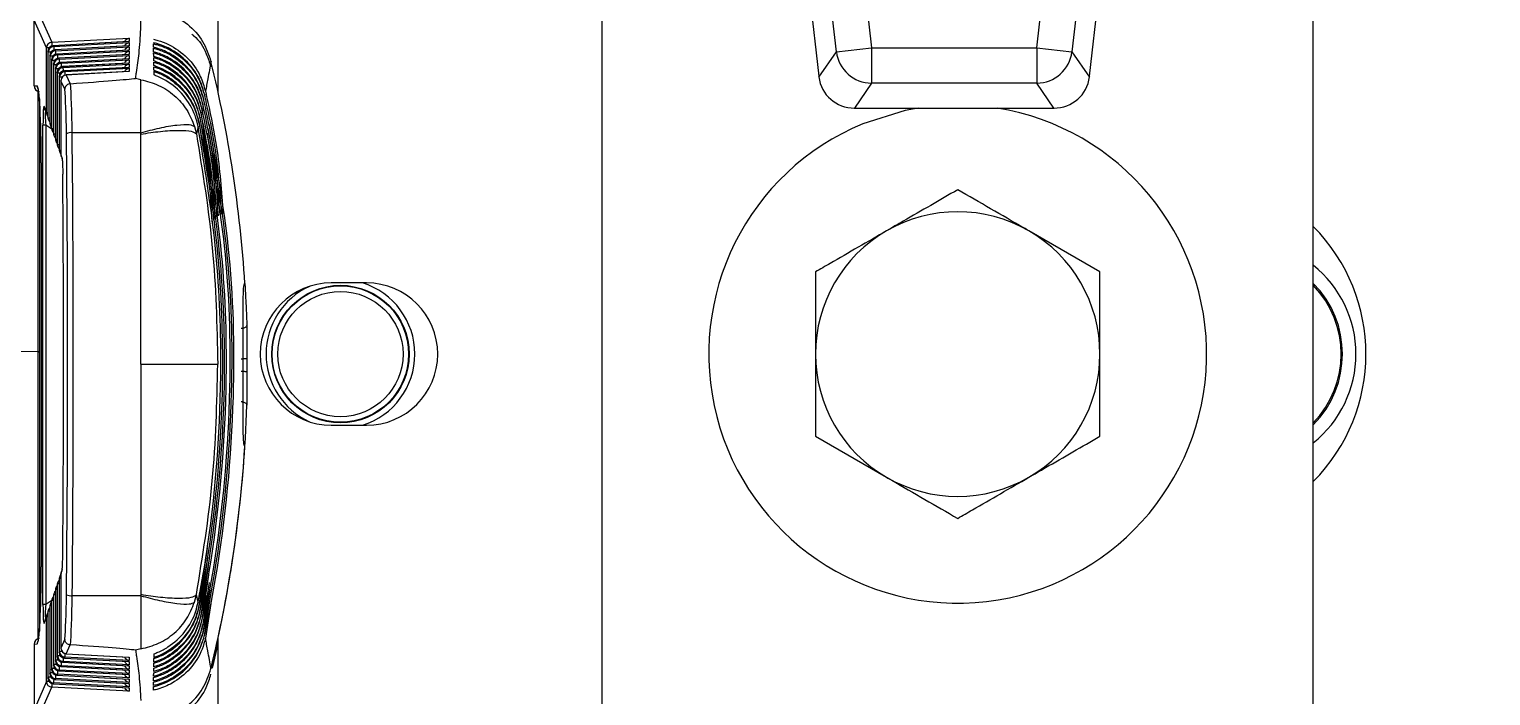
# Model space of a CAD drawing. Extents: x 6 to 134, y 3 to 97.
# Drawn here: x 98.271 to 100.84, y 40.917 to 42.088 of the extents above; entities that cross this region are included whole.
import ezdxf

# ---------------------------------------------------------------- set-up
doc = ezdxf.new("R2010")
doc.units = 0
doc.header["$MEASUREMENT"] = 0
doc.layers.add('OBJECT', color=7, linetype='CONTINUOUS')

msp = doc.modelspace()

# ---------------------------------------------------------------- linework, layer by layer
at = {"layer": 'OBJECT'}
for p, q in [((99.2781, 40.7244), (99.2781, 49.697)), ((100.5281, 40.7244), (100.5281, 49.697)), ((99.53, 43.1368), (99.659, 42.0052)), ((99.6898, 42.0481), (99.5658, 43.1368)), ((99.6277, 43.1438), (99.7518, 42.0552)), ((100.042, 42.0552), (100.166, 43.1438)), ((100.228, 43.1368), (100.1039, 42.0481)), ((100.1348, 42.0052), (100.2637, 43.1368)), ((99.5312, 43.1254), (99.6588, 42.0052)), ((100.1349, 42.0052), (100.2626, 43.1254)), ((98.6031, 41.9766), (98.6031, 42.2653)), ((98.2892, 42.1132), (98.3107, 42.0647)), ((98.4672, 42.0877), (98.4672, 42.1227)), ((98.3013, 42.0548), (98.2797, 42.1034)), ((98.2797, 41.9883), (98.2797, 42.1033)), ((98.3013, 41.941), (98.3013, 42.0548)), ((98.3107, 42.0647), (98.4467, 42.0718)), ((98.4455, 42.0659), (98.3134, 42.0588)), ((98.4467, 42.0659), (98.3134, 42.0587)), ((98.3134, 42.0588), (98.3134, 42.0587)), ((98.3134, 42.0587), (98.314, 42.0574)), ((98.314, 42.0574), (98.4467, 42.0642)), ((98.4455, 42.0584), (98.3167, 42.0515)), ((98.4467, 42.0584), (98.3167, 42.0514)), ((98.3173, 42.05), (98.4467, 42.0567)), ((98.4467, 42.0718), (98.4467, 42.0659)), ((98.4467, 42.0642), (98.4467, 42.0584)), ((98.4467, 42.0567), (98.4467, 42.0508)), ((99.6898, 42.0481), (99.7518, 42.0552)), ((99.7518, 42.0552), (100.042, 42.0552)), ((99.7518, 42.0552), (99.7518, 41.9929)), ((100.042, 42.0552), (100.1039, 42.0481)), ((100.042, 42.0552), (100.042, 41.9929)), ((98.3039, 42.0488), (98.3039, 41.9333)), ((98.3045, 42.0475), (98.3039, 42.0488)), ((98.3039, 42.0488), (98.3039, 41.9333)), ((98.3039, 42.0488), (98.3039, 42.0488)), ((98.3045, 41.9316), (98.3045, 42.0475)), ((98.3072, 42.0415), (98.3072, 41.9239)), ((98.3078, 42.0401), (98.3072, 42.0415)), ((98.3072, 42.0415), (98.3072, 41.9239)), ((98.3072, 42.0415), (98.3072, 42.0415)), ((98.3078, 41.9221), (98.3078, 42.0401)), ((98.3105, 42.0341), (98.3105, 41.9144)), ((98.3111, 42.0327), (98.3105, 42.0341)), ((98.3105, 42.0341), (98.3105, 41.9144)), ((98.3105, 42.0341), (98.3105, 42.0341)), ((98.3111, 41.9127), (98.3111, 42.0327)), ((98.3167, 42.0515), (98.3167, 42.0514)), ((98.3167, 42.0514), (98.3173, 42.05)), ((98.4455, 42.0509), (98.3199, 42.0441)), ((98.4467, 42.0508), (98.3199, 42.044)), ((98.3199, 42.0441), (98.3199, 42.044)), ((98.3199, 42.044), (98.3206, 42.0426)), ((98.3206, 42.0426), (98.4467, 42.0492)), ((98.4455, 42.0433), (98.3232, 42.0367)), ((98.4467, 42.0433), (98.3232, 42.0367)), ((98.3232, 42.0367), (98.3238, 42.0353)), ((98.3232, 42.0367), (98.3232, 42.0367)), ((98.3238, 42.0353), (98.4467, 42.0416)), ((98.4455, 42.0358), (98.3265, 42.0294)), ((98.4467, 42.0358), (98.3265, 42.0293)), ((98.3265, 42.0294), (98.3265, 42.0293)), ((98.3265, 42.0293), (98.3271, 42.0279)), ((98.3271, 42.0279), (98.4467, 42.0341)), ((98.4455, 42.0283), (98.3297, 42.022)), ((98.4467, 42.0282), (98.3298, 42.0219)), ((98.4467, 42.0492), (98.4467, 42.0433)), ((98.4467, 42.0416), (98.4467, 42.0358)), ((98.4467, 42.0341), (98.4467, 42.0282)), ((98.5905, 42.0312), (98.5906, 42.031)), ((99.6591, 42.0037), (99.6898, 42.0481)), ((100.1039, 42.0481), (100.1346, 42.0037)), ((98.3137, 42.0268), (98.3137, 41.905)), ((98.3138, 42.0268), (98.3137, 42.0268)), ((98.3144, 42.0254), (98.3138, 42.0268)), ((98.3138, 42.0268), (98.3138, 41.905)), ((98.3144, 41.9032), (98.3144, 42.0254)), ((98.317, 42.0194), (98.317, 41.8956)), ((98.3177, 42.018), (98.317, 42.0194)), ((98.317, 42.0194), (98.317, 41.8956)), ((98.317, 42.0194), (98.317, 42.0194)), ((98.3177, 41.8938), (98.3177, 42.018)), ((98.3203, 42.012), (98.3203, 41.8861)), ((98.3209, 42.0106), (98.3203, 42.012)), ((98.3203, 42.012), (98.3203, 41.8861)), ((98.3203, 42.012), (98.3203, 42.012)), ((98.3209, 41.8843), (98.3209, 42.0106)), ((98.3236, 42.0047), (98.3236, 41.8767)), ((98.3242, 42.0033), (98.3236, 42.0047)), ((98.3236, 42.0047), (98.3236, 41.8767)), ((98.3236, 42.0047), (98.3236, 42.0047)), ((98.3242, 41.8749), (98.3242, 42.0033)), ((98.3297, 42.022), (98.3298, 42.0219)), ((98.3298, 42.0219), (98.3304, 42.0205)), ((98.3304, 42.0205), (98.4467, 42.0266)), ((98.4455, 42.0207), (98.333, 42.0147)), ((98.4467, 42.0207), (98.333, 42.0146)), ((98.333, 42.0147), (98.333, 42.0146)), ((98.333, 42.0146), (98.3337, 42.0132)), ((98.3337, 42.0132), (98.4467, 42.019)), ((98.4455, 42.0132), (98.3363, 42.0073)), ((98.4467, 42.0132), (98.3363, 42.0072)), ((98.3363, 42.0072), (98.3363, 42.0073)), ((98.3363, 42.0072), (98.3431, 41.9919)), ((98.4467, 42.0266), (98.4467, 42.0207)), ((98.4467, 42.019), (98.4467, 42.0132)), ((99.659, 42.0052), (99.6588, 42.0052)), ((99.6591, 42.0037), (99.6591, 42.0029)), ((100.1347, 42.0029), (100.1346, 42.0037)), ((100.1349, 42.0052), (100.1348, 42.0052)), ((98.2797, 41.9883), (98.285, 41.988)), ((98.2797, 41.9883), (98.2797, 41.9883)), ((98.2797, 41.9882), (98.2797, 41.9883)), ((98.2868, 41.5212), (98.2868, 41.9786)), ((98.3268, 41.9973), (98.3268, 41.8673)), ((98.3268, 41.9973), (98.3268, 41.8673)), ((98.3335, 41.9822), (98.3268, 41.9973)), ((98.3268, 41.9973), (98.3268, 41.9973)), ((98.3431, 41.9919), (98.3435, 41.992)), ((98.4672, 41.999), (98.4581, 42.0013)), ((99.7518, 41.9929), (99.7216, 41.9492)), ((100.042, 41.9929), (99.7518, 41.9929)), ((100.0722, 41.9492), (100.042, 41.9929)), ((98.2889, 41.9657), (98.2889, 41.0303)), ((98.2974, 41.9521), (98.3013, 41.941)), ((98.5764, 41.9565), (98.576, 41.9549)), ((98.5782, 41.9442), (98.5764, 41.9565)), ((98.578, 41.9645), (98.5777, 41.9629)), ((98.5796, 41.9724), (98.5793, 41.9708)), ((98.5807, 41.9654), (98.5796, 41.9724)), ((98.2979, 41.9489), (98.3018, 41.9377)), ((98.298, 41.9486), (98.298, 41.9457)), ((98.3039, 41.9333), (98.3045, 41.9316)), ((98.3039, 41.9333), (98.3039, 41.9333)), ((98.3045, 41.93), (98.3051, 41.9283)), ((98.5714, 41.9327), (98.571, 41.9311)), ((98.5731, 41.9407), (98.5727, 41.9391)), ((98.5747, 41.9486), (98.5744, 41.947)), ((98.5766, 41.9363), (98.5747, 41.9486)), ((99.7209, 41.949), (100.0729, 41.949)), ((99.7216, 41.9492), (100.0722, 41.9492)), ((98.2953, 41.0772), (98.2953, 41.9191)), ((98.3003, 41.9191), (98.3003, 41.0772)), ((98.3107, 41.9123), (98.3003, 41.9191)), ((98.3072, 41.9239), (98.3078, 41.9221)), ((98.3072, 41.9239), (98.3072, 41.9239)), ((98.3077, 41.9206), (98.3084, 41.9188)), ((98.3105, 41.9144), (98.3111, 41.9127)), ((98.3105, 41.9144), (98.3105, 41.9144)), ((98.311, 41.9112), (98.3116, 41.9094)), ((98.3137, 41.905), (98.3138, 41.905)), ((98.3138, 41.905), (98.3144, 41.9032)), ((98.3143, 41.9017), (98.3149, 41.8999)), ((98.4672, 41.9058), (98.3466, 41.9058)), ((98.4672, 41.9034), (98.4672, 41.9058)), ((98.5616, 41.9169), (98.5649, 41.9037)), ((98.5679, 41.9169), (98.5649, 41.9037)), ((98.5696, 41.9248), (98.5693, 41.9232)), ((98.317, 41.8956), (98.3177, 41.8938)), ((98.317, 41.8956), (98.317, 41.8956)), ((98.3176, 41.8923), (98.3182, 41.8905)), ((98.3203, 41.8861), (98.3209, 41.8843)), ((98.3203, 41.8861), (98.3203, 41.8861)), ((98.3208, 41.8829), (98.3215, 41.8811)), ((98.3236, 41.8767), (98.3242, 41.8749)), ((98.3236, 41.8767), (98.3236, 41.8767)), ((98.2921, 41.853), (98.2921, 41.1431)), ((98.2921, 41.853), (98.2921, 41.1431)), ((98.2921, 41.853), (98.2921, 41.853)), ((98.3241, 41.8734), (98.3247, 41.8716)), ((98.3268, 41.8673), (98.3285, 41.8625)), ((98.3268, 41.8673), (98.3268, 41.8673)), ((100.1531, 41.6613), (100.0281, 41.7335)), ((99.6531, 41.6613), (99.6531, 41.517)), ((98.6501, 41.6411), (98.6501, 41.6411)), ((98.8641, 41.642), (98.8021, 41.642)), ((98.2868, 41.5212), (98.1064, 41.5228)), ((98.2868, 41.5212), (98.1064, 41.5228)), ((98.2868, 41.0168), (98.2868, 41.5212)), ((100.1531, 41.3727), (100.1531, 41.517)), ((98.6537, 41.5098), (98.6537, 41.5098)), ((98.6537, 41.4854), (98.6537, 41.4854)), ((98.8021, 41.392), (98.8641, 41.392)), ((99.6531, 41.3727), (99.7781, 41.3005)), ((98.6501, 41.3544), (98.6501, 41.3544)), ((98.584, 41.1759), (98.5693, 41.0744)), ((98.5846, 41.159), (98.571, 41.0663)), ((98.2921, 41.1431), (98.2921, 41.1431)), ((98.3268, 41.1305), (98.3285, 41.1354)), ((98.3268, 41.1305), (98.3268, 41.0004)), ((98.3268, 41.1305), (98.3268, 41.0004)), ((98.3268, 41.1305), (98.3268, 41.1305)), ((98.329, 41.1386), (98.3274, 41.1337)), ((98.5854, 41.1435), (98.5727, 41.0583)), ((98.5863, 41.1292), (98.5744, 41.0502)), ((98.3177, 41.1035), (98.317, 41.1017)), ((98.3182, 41.1068), (98.3175, 41.1049)), ((98.3177, 40.9793), (98.3177, 41.1035)), ((98.3209, 41.1131), (98.3203, 41.1113)), ((98.3203, 41.1113), (98.3203, 40.9854)), ((98.3203, 41.1113), (98.3203, 40.9854)), ((98.3203, 41.1113), (98.3203, 41.1113)), ((98.3214, 41.1164), (98.3208, 41.1145)), ((98.3209, 40.9868), (98.3209, 41.1131)), ((98.3242, 41.1227), (98.3236, 41.1209)), ((98.3236, 41.1209), (98.3236, 40.9929)), ((98.3236, 41.1209), (98.3236, 40.9929)), ((98.3236, 41.1209), (98.3236, 41.1209)), ((98.3247, 41.126), (98.3241, 41.1241)), ((98.3242, 40.9944), (98.3242, 41.1227)), ((98.5872, 41.1157), (98.576, 41.0421)), ((98.5883, 41.103), (98.5777, 41.034)), ((98.3106, 41.0839), (98.3003, 41.0772)), ((98.3083, 41.078), (98.3077, 41.0762)), ((98.3111, 41.0843), (98.3105, 41.0825)), ((98.3105, 41.0825), (98.3105, 40.9629)), ((98.3105, 41.0825), (98.3105, 40.9629)), ((98.3105, 41.0825), (98.3105, 41.0825)), ((98.3116, 41.0876), (98.311, 41.0858)), ((98.3111, 40.9643), (98.3111, 41.0843)), ((98.3137, 41.0921), (98.3137, 40.9704)), ((98.3138, 41.0921), (98.3137, 41.0921)), ((98.3144, 41.0939), (98.3138, 41.0921)), ((98.3138, 41.0921), (98.3138, 40.9704)), ((98.3149, 41.0972), (98.3143, 41.0953)), ((98.3144, 40.9718), (98.3144, 41.0939)), ((98.317, 41.1017), (98.317, 40.9779)), ((98.317, 41.1017), (98.317, 40.9779)), ((98.317, 41.1017), (98.317, 41.1017)), ((98.4672, 41.0924), (98.3466, 41.0924)), ((98.4672, 41.0949), (98.4672, 41.0924)), ((98.5616, 41.0811), (98.5649, 41.0943)), ((98.5679, 41.0809), (98.5649, 41.0943)), ((98.5893, 41.0908), (98.5793, 41.0259)), ((98.5904, 41.079), (98.5808, 41.0178)), ((98.2974, 41.0442), (98.3013, 41.0555)), ((98.3018, 41.0588), (98.2979, 41.0474)), ((98.3013, 40.9417), (98.3013, 41.0555)), ((98.3045, 41.0651), (98.3039, 41.0633)), ((98.3039, 41.0633), (98.3039, 40.9478)), ((98.3039, 41.0633), (98.3039, 40.9478)), ((98.3039, 41.0633), (98.3039, 41.0633)), ((98.3051, 41.0684), (98.3045, 41.0666)), ((98.3045, 40.9492), (98.3045, 41.0651)), ((98.3078, 41.0747), (98.3072, 41.0729)), ((98.3072, 41.0729), (98.3072, 40.9553)), ((98.3072, 41.0729), (98.3072, 40.9553)), ((98.3072, 41.0729), (98.3072, 41.0729)), ((98.3078, 40.9568), (98.3078, 41.0747)), ((98.5696, 41.0728), (98.5693, 41.0744)), ((98.5714, 41.0647), (98.571, 41.0663)), ((98.5731, 41.0566), (98.5727, 41.0583)), ((98.5747, 41.0485), (98.5744, 41.0502)), ((98.5764, 41.0404), (98.576, 41.0421)), ((98.578, 41.0324), (98.5777, 41.034)), ((98.5796, 41.0243), (98.5793, 41.0259)), ((98.2797, 41.0072), (98.285, 41.0078)), ((98.2797, 41.0072), (98.2797, 40.8922)), ((98.2797, 41.0072), (98.2797, 41.0072)), ((98.3335, 41.0158), (98.3268, 41.0004)), ((98.3268, 41.0004), (98.3268, 41.0004)), ((98.3363, 40.9905), (98.3431, 41.0061)), ((98.3431, 41.0061), (98.3435, 41.0061)), ((98.5931, 40.9651), (98.6031, 41.0091)), ((98.6031, 40.7687), (98.6031, 41.0187)), ((98.317, 40.9779), (98.3177, 40.9793)), ((98.317, 40.9779), (98.317, 40.9779)), ((98.3203, 40.9854), (98.3209, 40.9868)), ((98.3203, 40.9854), (98.3203, 40.9854)), ((98.3236, 40.9929), (98.3242, 40.9944)), ((98.3236, 40.9929), (98.3236, 40.9929)), ((98.3298, 40.9755), (98.3297, 40.9754)), ((98.3297, 40.9754), (98.4454, 40.9692)), ((98.3304, 40.9769), (98.3298, 40.9755)), ((98.3298, 40.9755), (98.4467, 40.9692)), ((98.4467, 40.9709), (98.3304, 40.9769)), ((98.3337, 40.9845), (98.333, 40.983)), ((98.333, 40.983), (98.4467, 40.9769)), ((98.333, 40.983), (98.333, 40.9829)), ((98.333, 40.9829), (98.4454, 40.9769)), ((98.4467, 40.9786), (98.3337, 40.9845)), ((98.3363, 40.9905), (98.4467, 40.9846)), ((98.3363, 40.9904), (98.3363, 40.9905)), ((98.3363, 40.9904), (98.4454, 40.9846)), ((98.4467, 40.9846), (98.4467, 40.9786)), ((98.4467, 40.9769), (98.4467, 40.9709)), ((98.4672, 40.999), (98.4581, 40.9967)), ((98.3039, 40.9478), (98.3045, 40.9492)), ((98.3072, 40.9553), (98.3078, 40.9568)), ((98.3072, 40.9553), (98.3072, 40.9553)), ((98.3105, 40.9629), (98.3111, 40.9643)), ((98.3105, 40.9629), (98.3105, 40.9629)), ((98.3137, 40.9704), (98.3138, 40.9704)), ((98.3138, 40.9704), (98.3144, 40.9718)), ((98.3206, 40.9544), (98.3199, 40.953)), ((98.3199, 40.953), (98.4467, 40.9461)), ((98.3199, 40.953), (98.3199, 40.9529)), ((98.3199, 40.9529), (98.4454, 40.9461)), ((98.4467, 40.9479), (98.3206, 40.9544)), ((98.3238, 40.9619), (98.3232, 40.9605)), ((98.3232, 40.9605), (98.4467, 40.9538)), ((98.3232, 40.9605), (98.3232, 40.9604)), ((98.3232, 40.9604), (98.4454, 40.9538)), ((98.4467, 40.9555), (98.3238, 40.9619)), ((98.3271, 40.9694), (98.3265, 40.968)), ((98.3265, 40.968), (98.4467, 40.9615)), ((98.3265, 40.968), (98.3265, 40.9679)), ((98.3265, 40.9679), (98.4454, 40.9615)), ((98.4467, 40.9632), (98.3271, 40.9694)), ((98.4467, 40.9692), (98.4467, 40.9632)), ((98.4467, 40.9615), (98.4467, 40.9555)), ((98.4467, 40.9538), (98.4467, 40.9479)), ((98.5912, 40.9669), (98.5905, 40.9641)), ((98.5905, 40.9643), (98.5906, 40.9645)), ((98.5905, 40.9641), (98.5905, 40.9643)), ((98.5918, 40.9708), (98.5916, 40.9654)), ((98.3013, 40.9417), (98.2797, 40.8922)), ((98.2892, 40.8823), (98.3107, 40.9318)), ((98.3039, 40.9478), (98.3039, 40.9478)), ((98.4467, 40.9248), (98.3107, 40.9318)), ((98.314, 40.9393), (98.3134, 40.9379)), ((98.3134, 40.9379), (98.4467, 40.9307)), ((98.3134, 40.9379), (98.3134, 40.9378)), ((98.3134, 40.9378), (98.4454, 40.9307)), ((98.4467, 40.9325), (98.314, 40.9393)), ((98.3173, 40.9469), (98.3167, 40.9454)), ((98.3167, 40.9454), (98.4454, 40.9384)), ((98.3167, 40.9454), (98.4467, 40.9384)), ((98.3167, 40.9454), (98.3167, 40.9454)), ((98.4467, 40.9402), (98.3173, 40.9469)), ((98.4467, 40.9461), (98.4467, 40.9402)), ((98.4467, 40.9384), (98.4467, 40.9325)), ((98.4467, 40.9307), (98.4467, 40.9248))]:
    msp.add_line(p, q, dxfattribs=at)
at = {"layer": 'OBJECT', "flags": 128}
for points in [[(99.8337, 41.949), (99.811, 41.9447), (99.7361, 41.9213)], [(98.5931, 40.9651), (98.6018, 41.0026), (98.6031, 41.0089)]]:
    msp.add_lwpolyline(points, dxfattribs=at)
at = {"layer": 'OBJECT'}
for radius in [0.1208, 0.1199, 0.11]:
    msp.add_circle((98.8181, 41.517), radius, dxfattribs=at)
for centre, radius, start, end in [((99.9031, 41.517), 1.5, 209.9264, 65.3757), ((98.3113, 42.0547), 0.01, 93.2341, 179.4268), ((98.3057, 41.0507), 1.0042, 89.99, 90.2551), ((98.3139, 42.0488), 0.01, 93.0831, 180), ((98.314, 42.0487), 0.01, 93.2341, 179.4268), ((98.3146, 42.0473), 0.01, 93.2341, 179.4268), ((98.5331, 42.0706), 0.2224, 181.5094, 183.144), ((98.5362, 42.0632), 0.2222, 181.5092, 183.1431), ((98.309, 41.0445), 1.0029, 89.9902, 90.2552), ((98.3172, 42.0415), 0.01, 93.0831, 180), ((98.3172, 42.0414), 0.01, 93.2341, 179.4268), ((98.3179, 42.04), 0.01, 93.2341, 179.4268), ((98.3123, 41.0384), 1.0017, 89.9904, 90.2553), ((98.3205, 42.0341), 0.01, 93.0831, 180), ((98.3205, 42.034), 0.01, 93.2341, 179.4268), ((98.3211, 42.0326), 0.01, 93.2341, 179.4268), ((98.3156, 41.0322), 1.0005, 89.9906, 90.2553), ((98.3237, 42.0268), 0.01, 93.0831, 180), ((98.3238, 42.0267), 0.01, 93.2341, 179.4268), ((98.3244, 42.0253), 0.01, 93.2341, 179.4268), ((98.327, 42.0194), 0.01, 93.0831, 180), ((98.3271, 42.0193), 0.01, 93.2341, 179.4268), ((98.5393, 42.0558), 0.2221, 181.509, 183.1422), ((98.3277, 42.0179), 0.01, 93.2341, 179.4268), ((98.5424, 42.0485), 0.2219, 181.5088, 183.1414), ((98.5455, 42.0411), 0.2217, 181.5086, 183.1405), ((98.5486, 42.0337), 0.2215, 181.5084, 183.1396), ((96.4047, 41.4978), 2.25, 3.6537, 13.7101), ((99.7521, 42.0557), 0.0627, 186.897, 269.6912), ((100.0417, 42.0557), 0.0627, 270.3088, 353.103), ((98.3188, 41.0261), 0.9993, 89.9908, 90.2554), ((98.3221, 41.0199), 0.9981, 89.991, 90.2555), ((98.3303, 42.012), 0.01, 93.0831, 180), ((98.3303, 42.0119), 0.01, 93.2341, 179.4268), ((98.331, 42.0105), 0.01, 93.2341, 179.4268), ((98.3254, 41.0138), 0.9969, 89.9912, 90.2555), ((98.3336, 42.0047), 0.01, 93.0831, 180), ((98.3336, 42.0046), 0.01, 93.2341, 179.4268), ((98.3342, 42.0032), 0.01, 93.2341, 179.4268), ((98.3286, 41.0076), 0.9957, 89.9914, 90.2556), ((98.3368, 41.9973), 0.01, 93.0831, 180), ((98.3369, 41.9972), 0.01, 93.2341, 179.4268), ((98.5517, 42.0264), 0.2214, 181.5082, 183.1388), ((98.5548, 42.019), 0.2212, 181.508, 183.1379), ((98.2897, 41.9883), 0.01, 179.9981, 265), ((98.2897, 41.9882), 0.01, 180.0019, 265), ((98.295, 41.988), 0.01, 179.9801, 217.7301), ((98.3072, 41.9521), 0.00976, 179.5274, 199.1234), ((98.311, 41.9409), 0.00976, 179.5274, 199.1234), ((98.3039, 41.5165), 0.4245, 89.9912, 90.3487), ((98.3113, 41.941), 0.01, 199.1278, 222.7995), ((98.3139, 41.9333), 0.01, 180, 199.1278), ((98.3137, 41.9332), 0.00976, 179.5274, 199.1234), ((98.3143, 41.9315), 0.00976, 179.5274, 199.1234), ((98.3071, 41.5074), 0.4241, 89.9914, 90.3488), ((98.3145, 41.9316), 0.01, 199.1278, 222.774), ((99.9031, 41.517), 0.4375, 112.4483, 80.8696), ((98.2996, 41.0133), 0.9058, 89.9595, 90.2749), ((98.3172, 41.9239), 0.01, 180, 199.1278), ((98.317, 41.9238), 0.00976, 179.5274, 199.1234), ((98.3176, 41.922), 0.00976, 179.5274, 199.1234), ((98.3104, 41.4983), 0.4238, 89.9915, 90.3488), ((98.3178, 41.9221), 0.01, 199.1278, 222.7486), ((98.3202, 41.9144), 0.00976, 179.5274, 199.1234), ((98.3205, 41.9144), 0.01, 180, 199.1278), ((98.3209, 41.9126), 0.00976, 179.5274, 199.1234), ((98.3137, 41.4892), 0.4234, 89.9917, 90.3489), ((98.3211, 41.9127), 0.01, 199.1278, 222.7231), ((98.3237, 41.905), 0.01, 180, 199.1278), ((98.3235, 41.9049), 0.00976, 179.5274, 199.1234), ((98.3241, 41.9031), 0.00976, 179.5274, 199.1234), ((98.317, 41.4802), 0.4231, 89.9919, 90.3489), ((98.3244, 41.9032), 0.01, 199.1278, 222.6976), ((98.3445, 41.889), 0.017, 82.9366, 117.7127), ((98.327, 41.8956), 0.01, 180, 199.1278), ((98.3268, 41.8955), 0.00976, 179.5274, 199.1234), ((98.3274, 41.8937), 0.00976, 179.5274, 199.1234), ((98.3202, 41.4711), 0.4227, 89.992, 90.349), ((98.3276, 41.8938), 0.01, 199.1278, 222.6721), ((98.3303, 41.8861), 0.01, 180, 199.1278), ((98.3301, 41.8861), 0.00976, 179.5274, 199.1234), ((98.3307, 41.8843), 0.00976, 179.5274, 199.1234), ((98.3235, 41.462), 0.4224, 89.9922, 90.349), ((98.3309, 41.8843), 0.01, 199.1278, 222.6466), ((98.3336, 41.8767), 0.01, 180, 199.1278), ((98.3333, 41.8766), 0.00976, 179.5274, 199.1234), ((98.334, 41.8748), 0.00976, 179.5274, 199.1234), ((98.3268, 41.4529), 0.422, 89.9923, 90.3491), ((98.3342, 41.8749), 0.01, 199.1278, 222.6211), ((98.3368, 41.8673), 0.01, 180, 199.1278), ((98.3366, 41.8672), 0.00976, 179.5274, 199.1234), ((98.3383, 41.8624), 0.00976, 179.5274, 199.1234), ((99.9031, 41.517), 0.25, 60, 120), ((99.9031, 41.517), 0.25, 120, 180), ((99.9031, 41.517), 0.25, 360, 60), ((100.3031, 41.517), 0.3175, 315.1261, 44.8739), ((100.4031, 41.517), 0.2, 0, 51.3178), ((98.8021, 41.517), 0.125, 90, 270), ((98.8181, 41.517), 0.1308, 114.6595, 245.3405), ((98.8181, 41.517), 0.1308, 287.1647, 72.8353), ((98.8641, 41.517), 0.125, 270, 90), ((100.4031, 41.517), 0.1762, 315.1999, 44.8001), ((100.4031, 41.517), 0.1739, 315.9712, 44.0288), ((99.9031, 41.517), 0.25, 180, 240), ((99.9031, 41.517), 0.25, 300, 360), ((100.4031, 41.517), 0.2, 308.6822, 0), ((96.4047, 41.4976), 2.25, 346.3569, 358.2093), ((96.4047, 41.4978), 2.25, 346.2899, 356.3463), ((99.9031, 41.517), 0.25, 240, 300), ((98.3342, 41.1227), 0.01, 137.3789, 161.1601), ((98.3368, 41.1305), 0.01, 161.1601, 180), ((98.3366, 41.1306), 0.00975, 161.1644, 180.4728), ((98.3383, 41.1354), 0.00975, 161.1644, 180.4728), ((98.327, 41.1017), 0.01, 161.1601, 180), ((98.3268, 41.1018), 0.00975, 161.1644, 180.4728), ((98.3274, 41.1036), 0.00975, 161.1644, 180.4728), ((98.3202, 40.6808), 0.4227, 89.992, 90.349), ((98.3276, 41.1035), 0.01, 137.3279, 161.1601), ((98.3303, 41.1113), 0.01, 161.1601, 180), ((98.33, 41.1114), 0.00975, 161.1644, 180.4728), ((98.3307, 41.1132), 0.00975, 161.1644, 180.4728), ((98.3235, 40.6908), 0.4224, 89.9922, 90.349), ((98.3309, 41.1131), 0.01, 137.3534, 161.1601), ((98.3336, 41.1209), 0.01, 161.1601, 180), ((98.3333, 41.121), 0.00975, 161.1644, 180.4728), ((98.334, 41.1228), 0.00975, 161.1644, 180.4728), ((98.3268, 40.7007), 0.422, 89.9923, 90.3491), ((98.2996, 40.1714), 0.9058, 89.9595, 90.2749), ((98.3176, 41.0748), 0.00975, 161.1644, 180.4728), ((98.3178, 41.0747), 0.01, 137.2514, 161.1601), ((98.3205, 41.0825), 0.01, 161.1601, 180), ((98.3202, 41.0826), 0.00975, 161.1644, 180.4728), ((98.3209, 41.0844), 0.00975, 161.1644, 180.4728), ((98.3137, 40.6609), 0.4234, 89.9917, 90.3489), ((98.3211, 41.0843), 0.01, 137.2769, 161.1601), ((98.3237, 41.0921), 0.01, 161.1601, 180), ((98.3235, 41.0922), 0.00975, 161.1644, 180.4728), ((98.3241, 41.094), 0.00975, 161.1644, 180.4728), ((98.317, 40.6709), 0.4231, 89.9919, 90.3489), ((98.3244, 41.0939), 0.01, 137.3024, 161.1601), ((98.3445, 41.1095), 0.0172, 242.6256, 276.9844), ((98.311, 41.0556), 0.00975, 161.1644, 180.4728), ((98.3039, 40.631), 0.4245, 89.9912, 90.3487), ((98.3113, 41.0555), 0.01, 137.2005, 161.1601), ((98.3139, 41.0633), 0.01, 161.1601, 180), ((98.3137, 41.0634), 0.00975, 161.1644, 180.4728), ((98.3143, 41.0652), 0.00975, 161.1644, 180.4728), ((98.3071, 40.641), 0.4241, 89.9914, 90.3488), ((98.3145, 41.0651), 0.01, 137.226, 161.1601), ((98.3172, 41.0729), 0.01, 161.1601, 180), ((98.317, 41.073), 0.00975, 161.1644, 180.4728), ((98.3104, 40.651), 0.4238, 89.9915, 90.3488), ((98.3072, 41.0443), 0.00975, 161.1644, 180.4728), ((98.2897, 41.0072), 0.01, 95, 179.9981), ((98.295, 41.0078), 0.01, 142.4684, 180.0205), ((98.3368, 41.0004), 0.01, 180, 266.9157), ((98.3369, 41.0005), 0.01, 180.5826, 266.7665), ((98.327, 40.9779), 0.01, 180, 266.9157), ((98.3271, 40.978), 0.01, 180.5826, 266.7665), ((98.3277, 40.9794), 0.01, 180.5826, 266.7665), ((98.3221, 39.9694), 1.0099, 89.989, 90.2548), ((98.3303, 40.9854), 0.01, 180, 266.9157), ((98.3303, 40.9855), 0.01, 180.5826, 266.7665), ((98.3254, 39.9782), 1.0087, 89.9892, 90.2549), ((98.331, 40.9869), 0.01, 180.5826, 266.7665), ((98.3336, 40.9929), 0.01, 180, 266.9157), ((98.3336, 40.993), 0.01, 180.5826, 266.7665), ((98.3342, 40.9945), 0.01, 180.5826, 266.7665), ((98.3287, 39.987), 1.0074, 89.9894, 90.255), ((98.6103, 40.9611), 0.2833, 177.0263, 178.3264), ((98.6134, 40.9687), 0.2831, 177.0272, 178.3266), ((98.6164, 40.9762), 0.2829, 177.028, 178.3268), ((98.3091, 39.9344), 1.0149, 89.9882, 90.2546), ((98.3146, 40.9493), 0.01, 180.5826, 266.7665), ((98.3172, 40.9553), 0.01, 180, 266.9157), ((98.3172, 40.9555), 0.01, 180.5826, 266.7665), ((98.3179, 40.9569), 0.01, 180.5826, 266.7665), ((98.3123, 39.9431), 1.0136, 89.9884, 90.2546), ((98.3205, 40.9629), 0.01, 180, 266.9157), ((98.3205, 40.963), 0.01, 180.5826, 266.7665), ((98.3211, 40.9644), 0.01, 180.5826, 266.7665), ((98.3156, 39.9519), 1.0124, 89.9886, 90.2547), ((98.3237, 40.9704), 0.01, 180, 266.9157), ((98.3238, 40.9705), 0.01, 180.5826, 266.7665), ((98.3244, 40.9719), 0.01, 180.5826, 266.7665), ((98.3189, 39.9607), 1.0111, 89.9888, 90.2548), ((98.6011, 40.9386), 0.2839, 177.0238, 178.3256), ((98.6042, 40.9461), 0.2837, 177.0246, 178.3259), ((98.6072, 40.9536), 0.2835, 177.0255, 178.3261), ((98.3113, 40.9418), 0.01, 180.5826, 266.7665), ((98.3058, 39.9256), 1.0161, 89.988, 90.2545), ((98.3139, 40.9478), 0.01, 180, 266.9157), ((98.314, 40.9479), 0.01, 180.5826, 266.7665), ((98.595, 40.9235), 0.2844, 177.0221, 178.3251), ((98.598, 40.931), 0.2842, 177.023, 178.3254)]:
    msp.add_arc(centre, radius, start, end, dxfattribs=at)
for centre, major_axis, ratio, start_param, end_param in [((98.4472, 42.0618), (0.00731, 0.0077), 0.886771, 0.871957, 1.894335), ((98.4472, 42.0543), (0.00731, 0.0077), 0.886771, 0.871957, 1.894335), ((98.4472, 42.0468), (0.00731, 0.0077), 0.886771, 0.871957, 1.894335), ((98.4472, 42.0392), (0.00731, 0.0077), 0.886771, 0.871957, 1.894335), ((98.4472, 42.0317), (0.00731, 0.0077), 0.886771, 0.871957, 1.894335), ((98.4472, 42.0242), (0.00731, 0.0077), 0.886771, 0.871957, 1.894335), ((98.4472, 42.0166), (0.00731, 0.0077), 0.886771, 0.871957, 1.894335), ((98.4472, 42.0091), (0.00731, 0.0077), 0.886771, 0.871957, 1.894335), ((99.6595, 42.0052), (-0.00086, 0.0075), 0.069473, 1.562842, 1.768966), ((99.7216, 42.0115), (0.0606, 0.017), 0.988785, 2.989485, 4.441424), ((100.0722, 42.0115), (0.0606, -0.017), 0.988785, 4.983354, 6.435293), ((100.1343, 42.0052), (0.00086, 0.0075), 0.069473, 4.51422, 4.720343), ((98.285, 41.8525), (0, 0.1355), 0.05256, 4.716647, 6.279847), ((98.3309, 41.884), (0, 0.11), 0.052802, 4.8954, 5.816934), ((96.1775, 41.884), (2.2897, 0.1191), 0.006305, 5.952609, 6.193722), ((98.3409, 41.884), (0, 0.12), 0.048402, 4.8954, 5.832021), ((98.2978, 41.9045), (-0.0008, 0.0482), 0.049695, 6.133334, 7.544859), ((98.3078, 41.9045), (-0.0068, 0.04), 0.132035, 0.233014, 0.679594), ((98.3078, 41.9045), (-0.0068, 0.04), 0.132035, 0.679594, 1.173542), ((98.2203, 41.4963), (0.0001, 2.24), 0.052802, 4.531892, 4.8954), ((98.2303, 41.4963), (0.0001, 2.25), 0.052568, 4.531892, 4.8954), ((98.2168, 41.4963), (0.0001, 2.1693), 0.052827, 4.559132, 4.868161), ((98.6614, 41.4978), (0, 0.1429), 0.054262, 1.486641, 1.657466), ((98.285, 41.1433), (0, 0.1355), 0.052561, 3.147434, 4.710634), ((98.3078, 41.0919), (0.0068, 0.04), 0.131531, 1.970193, 2.904006), ((98.3309, 41.114), (0, 0.11), 0.052802, 3.610359, 4.531892), ((98.3409, 41.114), (0, 0.12), 0.048402, 3.595271, 4.531892), ((98.2978, 41.0919), (0.0008, 0.0483), 0.04962, 1.882281, 3.293807), ((96.1775, 41.114), (2.2897, -0.1191), 0.006435, 0.08947, 0.330583), ((98.4472, 40.9885), (-0.00732, 0.00771), 0.884567, 1.235265, 2.268384), ((98.4472, 40.9808), (-0.00732, 0.00771), 0.884567, 1.235265, 2.268384), ((98.4472, 40.9731), (-0.00732, 0.00771), 0.884567, 1.235265, 2.268384), ((98.4472, 40.9655), (-0.00732, 0.00771), 0.884567, 1.235265, 2.268384), ((98.4472, 40.9578), (-0.00732, 0.00771), 0.884567, 1.235265, 2.268384), ((98.4472, 40.9501), (-0.00732, 0.00771), 0.884567, 1.235265, 2.268384), ((98.4472, 40.9424), (-0.00732, 0.00771), 0.884567, 1.235265, 2.268384), ((98.4472, 40.9347), (-0.00732, 0.00771), 0.884567, 1.235265, 2.268384)]:
    msp.add_ellipse(centre, major_axis=major_axis, ratio=ratio, start_param=start_param, end_param=end_param, dxfattribs=at)
for points, knots in [([(98.4744, 42.1228), (98.4878, 42.1214), (98.5148, 42.1187), (98.5504, 42.0979), (98.5778, 42.0681), (98.5864, 42.0433), (98.5905, 42.0312)], [0, 0, 0, 0, 0.253584, 0.507165, 0.760847, 1, 1, 1, 1]), ([(98.4581, 42.0013), (98.4582, 42.002), (98.4587, 42.0055), (98.4609, 42.0201), (98.4649, 42.0483), (98.4664, 42.0735), (98.4672, 42.0877)], [0, 0, 0, 0, 0.024148, 0.120739, 0.507103, 1, 1, 1, 1]), ([(98.4893, 42.0701), (98.4919, 42.0695), (98.5011, 42.0673), (98.5224, 42.059), (98.5501, 42.0393), (98.5718, 42.0094), (98.5782, 41.9876), (98.5808, 41.9787)], [0, 0, 0, 0, 0.059775, 0.207161, 0.501412, 0.795934, 1, 1, 1, 1]), ([(98.5796, 41.9724), (98.5778, 41.9789), (98.5725, 41.9984), (98.5542, 42.0277), (98.526, 42.0506), (98.503, 42.0605), (98.492, 42.0633), (98.4894, 42.064)], [0, 0, 0, 0, 0.148503, 0.448596, 0.748256, 0.940444, 1, 1, 1, 1]), ([(98.4894, 42.0622), (98.492, 42.0615), (98.5011, 42.0592), (98.5223, 42.0506), (98.5497, 42.0305), (98.5707, 42.0007), (98.5768, 41.9793), (98.5793, 41.9708)], [0, 0, 0, 0, 0.0594954, 0.2084589, 0.5058919, 0.8036082, 1, 1, 1, 1]), ([(98.4896, 42.056), (98.4895, 42.0568), (98.4895, 42.0589), (98.4895, 42.061), (98.4894, 42.0622)], [0, 0, 0, 0, 0.412528, 1, 1, 1, 1]), ([(98.578, 41.9645), (98.5763, 41.9709), (98.571, 41.9905), (98.5528, 42.0198), (98.525, 42.0425), (98.5026, 42.0525), (98.4921, 42.0553), (98.4896, 42.056)], [0, 0, 0, 0, 0.1501359, 0.4535307, 0.7564878, 0.9407209, 1, 1, 1, 1]), ([(98.4896, 42.0542), (98.4921, 42.0535), (98.5011, 42.0511), (98.5222, 42.0422), (98.5492, 42.0217), (98.5695, 41.9919), (98.5754, 41.9709), (98.5777, 41.9629)], [0, 0, 0, 0, 0.059218, 0.209832, 0.510595, 0.811653, 1, 1, 1, 1]), ([(98.4897, 42.048), (98.4897, 42.0488), (98.4897, 42.0509), (98.4896, 42.053), (98.4896, 42.0542)], [0, 0, 0, 0, 0.412497, 1, 1, 1, 1]), ([(98.557, 42.0788), (98.558, 42.0781), (98.5696, 42.0698), (98.5816, 42.0491), (98.588, 42.0292), (98.5905, 42.0214)], [0, 0, 0, 0, 0.057352, 0.631015, 1, 1, 1, 1]), ([(98.5764, 41.9565), (98.5747, 41.963), (98.5695, 41.9826), (98.5513, 42.012), (98.5241, 42.0345), (98.5022, 42.0444), (98.4922, 42.0473), (98.4897, 42.048)], [0, 0, 0, 0, 0.151845, 0.458695, 0.765103, 0.940995, 1, 1, 1, 1]), ([(98.4898, 42.0462), (98.4922, 42.0455), (98.5012, 42.0429), (98.522, 42.0337), (98.5488, 42.0128), (98.5683, 41.9832), (98.574, 41.9626), (98.576, 41.9549)], [0, 0, 0, 0, 0.058943, 0.211285, 0.515535, 0.820092, 1, 1, 1, 1]), ([(98.4899, 42.0399), (98.4899, 42.0408), (98.4898, 42.0429), (98.4898, 42.045), (98.4898, 42.0462)], [0, 0, 0, 0, 0.412464, 1, 1, 1, 1]), ([(98.5747, 41.9486), (98.573, 41.9551), (98.5679, 41.9747), (98.5499, 42.0041), (98.523, 42.0264), (98.5017, 42.0363), (98.4923, 42.0392), (98.4899, 42.0399)], [0, 0, 0, 0, 0.153635, 0.464106, 0.774128, 0.941266, 1, 1, 1, 1]), ([(98.4899, 42.0381), (98.4923, 42.0374), (98.5012, 42.0347), (98.5218, 42.0252), (98.5483, 42.0039), (98.5671, 41.9743), (98.5725, 41.9542), (98.5744, 41.947)], [0, 0, 0, 0, 0.058671, 0.212823, 0.520728, 0.828954, 1, 1, 1, 1]), ([(98.49, 42.0319), (98.49, 42.0327), (98.49, 42.0348), (98.4899, 42.0369), (98.4899, 42.0381)], [0, 0, 0, 0, 0.41243, 1, 1, 1, 1]), ([(98.5731, 41.9407), (98.5714, 41.9472), (98.5663, 41.9668), (98.5484, 41.9963), (98.522, 42.0184), (98.5013, 42.0282), (98.4924, 42.0311), (98.49, 42.0319)], [0, 0, 0, 0, 0.155511, 0.469779, 0.783591, 0.941534, 1, 1, 1, 1]), ([(98.4901, 42.03), (98.4925, 42.0293), (98.5012, 42.0264), (98.5217, 42.0167), (98.5478, 41.9949), (98.5659, 41.9655), (98.571, 41.9458), (98.5727, 41.9391)], [0, 0, 0, 0, 0.058402, 0.214452, 0.526193, 0.838268, 1, 1, 1, 1]), ([(98.4902, 42.0237), (98.4902, 42.0246), (98.4901, 42.0267), (98.4901, 42.0288), (98.4901, 42.03)], [0, 0, 0, 0, 0.412394, 1, 1, 1, 1]), ([(98.5906, 42.031), (98.5888, 42.0209), (98.5856, 42.0035), (98.5823, 41.986), (98.5808, 41.9787)], [0, 0, 0, 0, 0.581449, 1, 1, 1, 1]), ([(98.5714, 41.9327), (98.5697, 41.9392), (98.5647, 41.9589), (98.5469, 41.9884), (98.521, 42.0103), (98.5008, 42.0201), (98.4925, 42.0229), (98.4902, 42.0237)], [0, 0, 0, 0, 0.157481, 0.475733, 0.793524, 0.941799, 1, 1, 1, 1]), ([(98.4902, 42.0219), (98.4926, 42.0211), (98.5012, 42.0181), (98.5215, 42.0081), (98.5473, 41.9859), (98.5646, 41.9566), (98.5694, 41.9374), (98.571, 41.9311)], [0, 0, 0, 0, 0.058136, 0.216179, 0.531949, 0.848067, 1, 1, 1, 1]), ([(98.4904, 42.0155), (98.4903, 42.0164), (98.4903, 42.0185), (98.4903, 42.0206), (98.4902, 42.0219)], [0, 0, 0, 0, 0.4123561, 1, 1, 1, 1]), ([(98.5696, 41.9248), (98.568, 41.9313), (98.5631, 41.9509), (98.5454, 41.9806), (98.5199, 42.0022), (98.5004, 42.0119), (98.4926, 42.0147), (98.4904, 42.0155)], [0, 0, 0, 0, 0.159551, 0.48199, 0.803962, 0.942061, 1, 1, 1, 1]), ([(98.4904, 42.0137), (98.4927, 42.0129), (98.5012, 42.0098), (98.5213, 41.9994), (98.5467, 41.9768), (98.5633, 41.9477), (98.5679, 41.9289), (98.5693, 41.9232)], [0, 0, 0, 0, 0.057873, 0.218011, 0.538018, 0.858388, 1, 1, 1, 1]), ([(98.4905, 42.0073), (98.4905, 42.0082), (98.4905, 42.0103), (98.4904, 42.0125), (98.4904, 42.0137)], [0, 0, 0, 0, 0.412316, 1, 1, 1, 1]), ([(98.5679, 41.9169), (98.5663, 41.9234), (98.5615, 41.943), (98.5438, 41.9727), (98.5188, 41.9941), (98.4999, 42.0038), (98.4928, 42.0065), (98.4905, 42.0073)], [0, 0, 0, 0, 0.161729, 0.488573, 0.814943, 0.942319, 1, 1, 1, 1]), ([(99.6588, 42.0052), (99.6588, 42.005), (99.6589, 42.0043), (99.659, 42.0035), (99.6591, 42.0029)], [0, 0, 0, 0, 0.249328, 1, 1, 1, 1]), ([(100.1347, 42.0029), (100.1347, 42.0031), (100.1348, 42.0039), (100.1349, 42.0046), (100.1349, 42.0052)], [0, 0, 0, 0, 0.25112, 1, 1, 1, 1]), ([(98.3431, 41.9919), (98.342, 41.9918), (98.3398, 41.9914), (98.3369, 41.9896), (98.3347, 41.9871), (98.3338, 41.9845), (98.3336, 41.9829), (98.3335, 41.9823), (98.3335, 41.9822)], [0, 0, 0, 0, 0.219281, 0.438507, 0.659241, 0.882986, 0.98583, 1, 1, 1, 1]), ([(98.5808, 41.9787), (98.5822, 41.9722), (98.5893, 41.9396), (98.6042, 41.8686), (98.6091, 41.8029), (98.612, 41.7639)], [0, 0, 0, 0, 0.092024, 0.460175, 1, 1, 1, 1]), ([(98.576, 41.9549), (98.5774, 41.9484), (98.5841, 41.9158), (98.5971, 41.8513), (98.601, 41.7923), (98.6031, 41.76)], [0, 0, 0, 0, 0.101492, 0.507522, 1, 1, 1, 1]), ([(98.5777, 41.9629), (98.579, 41.9563), (98.5859, 41.9237), (98.5995, 41.8572), (98.6036, 41.7961), (98.606, 41.7617)], [0, 0, 0, 0, 0.098344, 0.491782, 1, 1, 1, 1]), ([(98.5793, 41.9708), (98.5806, 41.9643), (98.5876, 41.9317), (98.6018, 41.863), (98.6063, 41.7997), (98.609, 41.763)], [0, 0, 0, 0, 0.095188, 0.476, 1, 1, 1, 1]), ([(98.2961, 41.9473), (98.296, 41.9464), (98.2957, 41.9434), (98.2954, 41.934), (98.2953, 41.9249), (98.2953, 41.9197), (98.2953, 41.9191)], [0, 0, 0, 0, 0.160763, 0.5225915, 0.9429691, 1, 1, 1, 1]), ([(98.571, 41.9311), (98.5723, 41.9246), (98.5787, 41.8919), (98.5902, 41.8327), (98.5932, 41.7793), (98.5947, 41.7525)], [0, 0, 0, 0, 0.110887, 0.554505, 1, 1, 1, 1]), ([(98.5714, 41.0647), (98.5726, 41.0712), (98.5791, 41.1039), (98.6028, 41.2422), (98.6192, 41.451), (98.6092, 41.7091), (98.584, 41.8579), (98.5714, 41.9327)], [0, 0, 0, 0, 0.0229036, 0.114532, 0.4819543, 0.7396177, 1, 1, 1, 1]), ([(98.5727, 41.9391), (98.574, 41.9325), (98.5805, 41.8998), (98.5925, 41.839), (98.5958, 41.7839), (98.5975, 41.7553)], [0, 0, 0, 0, 0.107763, 0.538883, 1, 1, 1, 1]), ([(98.5731, 41.0566), (98.5744, 41.0631), (98.5809, 41.0958), (98.6051, 41.234), (98.6224, 41.4454), (98.6129, 41.7091), (98.5864, 41.8632), (98.5731, 41.9407)], [0, 0, 0, 0, 0.022484, 0.112433, 0.473117, 0.735079, 1, 1, 1, 1]), ([(98.5744, 41.947), (98.5757, 41.9405), (98.5823, 41.9078), (98.5948, 41.8452), (98.5984, 41.7882), (98.6003, 41.7578)], [0, 0, 0, 0, 0.104632, 0.523222, 1, 1, 1, 1]), ([(98.4672, 41.9058), (98.4783, 41.9088), (98.5014, 41.9149), (98.5317, 41.92), (98.5541, 41.9211), (98.5592, 41.9182), (98.5616, 41.9169)], [0, 0, 0, 0, 0.2415614, 0.5, 0.7584386, 1, 1, 1, 1]), ([(98.4672, 41.9034), (98.4789, 41.9052), (98.5032, 41.9089), (98.535, 41.9106), (98.5581, 41.9091), (98.5627, 41.9054), (98.5649, 41.9037)], [0, 0, 0, 0, 0.24117, 0.5, 0.75883, 1, 1, 1, 1]), ([(98.5649, 41.9037), (98.5758, 41.8372), (98.5977, 41.7031), (98.6009, 41.5674), (98.6025, 41.499)], [0, 0, 0, 0, 0.496376, 1, 1, 1, 1]), ([(98.5679, 41.0809), (98.5691, 41.0874), (98.5754, 41.1202), (98.5981, 41.2586), (98.6126, 41.4621), (98.602, 41.7093), (98.5793, 41.8475), (98.5679, 41.9169)], [0, 0, 0, 0, 0.023792, 0.118973, 0.500646, 0.749188, 1, 1, 1, 1]), ([(98.5693, 41.9232), (98.5705, 41.9166), (98.5768, 41.8839), (98.5879, 41.8264), (98.5906, 41.7746), (98.592, 41.7494)], [0, 0, 0, 0, 0.114004, 0.57009, 1, 1, 1, 1]), ([(98.5696, 41.0728), (98.5709, 41.0793), (98.5772, 41.1121), (98.6005, 41.2504), (98.6159, 41.4566), (98.6056, 41.7092), (98.5817, 41.8527), (98.5696, 41.9248)], [0, 0, 0, 0, 0.023339, 0.11671, 0.491124, 0.744318, 1, 1, 1, 1]), ([(98.5764, 41.0404), (98.5777, 41.047), (98.5845, 41.0796), (98.6097, 41.2176), (98.6286, 41.4341), (98.6214, 41.6916), (98.5956, 41.8393), (98.5842, 41.9052)], [0, 0, 0, 0, 0.022984, 0.114932, 0.483628, 0.769837, 1, 1, 1, 1]), ([(98.578, 41.0324), (98.5794, 41.0389), (98.5863, 41.0715), (98.6119, 41.2094), (98.6319, 41.4285), (98.625, 41.6916), (98.598, 41.8447), (98.5859, 41.9133)], [0, 0, 0, 0, 0.0225559, 0.1127931, 0.4746262, 0.7645386, 1, 1, 1, 1]), ([(98.5796, 41.0243), (98.581, 41.0308), (98.588, 41.0634), (98.6141, 41.2012), (98.6351, 41.4229), (98.6286, 41.6916), (98.6003, 41.85), (98.5875, 41.9214)], [0, 0, 0, 0, 0.0221437, 0.1107317, 0.4659496, 0.7594219, 1, 1, 1, 1]), ([(98.3285, 41.8625), (98.3287, 41.8615), (98.3291, 41.8597), (98.3296, 41.8523), (98.3299, 41.843), (98.33, 41.8361), (98.3301, 41.8328)], [0, 0, 0, 0, 0.2618786, 0.5244066, 0.7764196, 1, 1, 1, 1]), ([(99.9031, 41.8057), (99.8715, 41.7874), (99.8302, 41.7636), (99.7879, 41.7392), (99.7781, 41.7335)], [0, 0, 0, 0, 0.768151, 1, 1, 1, 1]), ([(100.0281, 41.7335), (100.0252, 41.7352), (99.983, 41.7596), (99.9416, 41.7835), (99.9031, 41.8057)], [0, 0, 0, 0, 0.070214, 1, 1, 1, 1]), ([(99.7781, 41.7335), (99.7447, 41.7142), (99.7024, 41.6898), (99.6617, 41.6663), (99.6531, 41.6613)], [0, 0, 0, 0, 0.788999, 1, 1, 1, 1]), ([(100.1531, 41.517), (100.1531, 41.5204), (100.1531, 41.5692), (100.1531, 41.6169), (100.1531, 41.6613)], [0, 0, 0, 0, 0.0702136, 1, 1, 1, 1]), ([(98.6501, 41.3544), (98.6494, 41.3559), (98.6479, 41.359), (98.6471, 41.3834), (98.647, 41.4195), (98.6472, 41.4648), (98.6472, 41.5138), (98.647, 41.5611), (98.647, 41.6013), (98.6475, 41.6295), (98.6488, 41.6403), (98.6498, 41.641), (98.6501, 41.6411)], [0, 0, 0, 0, 0.106547, 0.213092, 0.319763, 0.426916, 0.534499, 0.642267, 0.74996, 0.857311, 0.964156, 1, 1, 1, 1]), ([(98.6501, 41.6411), (98.6502, 41.6395), (98.6504, 41.6364), (98.6519, 41.6118), (98.653, 41.5857), (98.6535, 41.5696), (98.6536, 41.5673)], [0, 0, 0, 0, 0.3155681, 0.6311016, 0.9475881, 1, 1, 1, 1]), ([(98.6438, 41.5623), (98.644, 41.5623), (98.6448, 41.5623), (98.6466, 41.5625), (98.6491, 41.563), (98.6516, 41.5642), (98.6533, 41.5657), (98.6535, 41.5668), (98.6536, 41.5673)], [0, 0, 0, 0, 0.048564, 0.14016, 0.355136, 0.570096, 0.785048, 1, 1, 1, 1]), ([(98.6536, 41.5679), (98.6536, 41.553), (98.6537, 41.5343), (98.6537, 41.514), (98.6537, 41.5098)], [0, 0, 0, 0, 0.791837, 1, 1, 1, 1]), ([(98.2868, 41.5212), (98.2872, 41.5212), (98.2877, 41.5212), (98.2889, 41.5212), (98.2889, 41.5212)], [0, 0, 0, 0, 0.987504, 1, 1, 1, 1]), ([(98.2889, 41.5212), (98.2888, 41.5212), (98.2877, 41.5212), (98.2872, 41.5212), (98.2868, 41.5212)], [0, 0, 0, 0, 0.113128, 1, 1, 1, 1]), ([(99.6531, 41.517), (99.6531, 41.5136), (99.6531, 41.4648), (99.6531, 41.4171), (99.6531, 41.3727)], [0, 0, 0, 0, 0.070214, 1, 1, 1, 1]), ([(98.4672, 41.4992), (98.4837, 41.4992), (98.518, 41.4992), (98.5626, 41.4991), (98.5944, 41.4991), (98.5998, 41.499), (98.6025, 41.499)], [0, 0, 0, 0, 0.240773, 0.5, 0.759227, 1, 1, 1, 1]), ([(98.5649, 41.0943), (98.5758, 41.1608), (98.5977, 41.2949), (98.6009, 41.4306), (98.6025, 41.499)], [0, 0, 0, 0, 0.496376, 1, 1, 1, 1]), ([(98.6439, 41.5089), (98.6445, 41.5089), (98.6453, 41.5089), (98.6472, 41.5089), (98.6496, 41.509), (98.652, 41.5092), (98.6536, 41.5095), (98.6537, 41.5097), (98.6537, 41.5098)], [0, 0, 0, 0, 0.101759, 0.160244, 0.370183, 0.580122, 0.790061, 1, 1, 1, 1]), ([(98.6537, 41.4854), (98.6537, 41.4855), (98.6536, 41.4857), (98.652, 41.4859), (98.6496, 41.4861), (98.6472, 41.4862), (98.6453, 41.4863), (98.6445, 41.4863), (98.6439, 41.4863)], [0, 0, 0, 0, 0.209939, 0.419878, 0.629817, 0.839756, 0.898241, 1, 1, 1, 1]), ([(98.6537, 41.4854), (98.6537, 41.4693), (98.6536, 41.449), (98.6536, 41.431), (98.6536, 41.4273)], [0, 0, 0, 0, 0.79181, 1, 1, 1, 1]), ([(98.6536, 41.4279), (98.6535, 41.4284), (98.6533, 41.4295), (98.6516, 41.431), (98.6491, 41.4322), (98.6466, 41.4327), (98.6448, 41.4329), (98.644, 41.4329), (98.6438, 41.4329)], [0, 0, 0, 0, 0.214952, 0.429904, 0.644864, 0.85984, 0.951436, 1, 1, 1, 1]), ([(98.6536, 41.4273), (98.6536, 41.4274), (98.6536, 41.4275), (98.6536, 41.4277), (98.6536, 41.4278), (98.6536, 41.4279), (98.6536, 41.4279)], [0, 0, 0, 0, 0.344879, 0.691965, 0.85965, 1, 1, 1, 1]), ([(100.0281, 41.3005), (100.0379, 41.3061), (100.0802, 41.3306), (100.1215, 41.3544), (100.1531, 41.3727)], [0, 0, 0, 0, 0.2318493, 1, 1, 1, 1]), ([(99.7781, 41.3005), (99.7811, 41.2988), (99.8233, 41.2744), (99.8647, 41.2505), (99.9031, 41.2283)], [0, 0, 0, 0, 0.070214, 1, 1, 1, 1]), ([(99.9031, 41.2283), (99.9117, 41.2333), (99.9524, 41.2568), (99.9947, 41.2812), (100.0281, 41.3005)], [0, 0, 0, 0, 0.211001, 1, 1, 1, 1]), ([(98.3285, 41.1354), (98.3287, 41.1363), (98.3291, 41.1382), (98.3296, 41.1456), (98.3299, 41.1549), (98.33, 41.1618), (98.3301, 41.1651)], [0, 0, 0, 0, 0.261879, 0.524407, 0.77642, 1, 1, 1, 1]), ([(98.4672, 41.0949), (98.4789, 41.0931), (98.5032, 41.0893), (98.535, 41.0876), (98.5581, 41.089), (98.5627, 41.0926), (98.5649, 41.0943)], [0, 0, 0, 0, 0.24117, 0.5, 0.75883, 1, 1, 1, 1]), ([(98.4672, 41.0924), (98.4783, 41.0895), (98.5014, 41.0833), (98.5317, 41.0782), (98.5541, 41.077), (98.5592, 41.0798), (98.5616, 41.0811)], [0, 0, 0, 0, 0.241561, 0.5, 0.758439, 1, 1, 1, 1]), ([(98.4905, 40.9904), (98.4928, 40.9913), (98.5012, 40.9945), (98.5212, 41.0052), (98.5463, 41.0282), (98.5623, 41.0572), (98.5666, 41.0755), (98.5679, 41.0809)], [0, 0, 0, 0, 0.057678, 0.219414, 0.543377, 0.867765, 1, 1, 1, 1]), ([(98.5747, 41.0485), (98.5761, 41.0551), (98.5792, 41.0698), (98.5817, 41.0847), (98.5832, 41.093)], [0, 0, 0, 0, 0.4413986, 1, 1, 1, 1]), ([(98.49, 40.9654), (98.4924, 40.9662), (98.5012, 40.969), (98.5217, 40.9788), (98.5479, 41.0005), (98.5662, 41.03), (98.5713, 41.0498), (98.5731, 41.0566)], [0, 0, 0, 0, 0.058463, 0.213983, 0.525307, 0.837021, 1, 1, 1, 1]), ([(98.5727, 41.0583), (98.571, 41.0518), (98.566, 41.0322), (98.5481, 41.0027), (98.5218, 40.9807), (98.5012, 40.9709), (98.4925, 40.9681), (98.4901, 40.9673)], [0, 0, 0, 0, 0.156042, 0.470658, 0.784781, 0.941595, 1, 1, 1, 1]), ([(98.571, 41.0663), (98.5694, 41.0598), (98.5644, 41.0403), (98.5466, 41.0107), (98.5208, 40.989), (98.5008, 40.9792), (98.4926, 40.9764), (98.4902, 40.9756)], [0, 0, 0, 0, 0.1580352, 0.4766755, 0.7948158, 0.9418609, 1, 1, 1, 1]), ([(98.4902, 40.9737), (98.4925, 40.9745), (98.5012, 40.9775), (98.5215, 40.9875), (98.5474, 41.0097), (98.5649, 41.039), (98.5698, 41.0584), (98.5714, 41.0647)], [0, 0, 0, 0, 0.058198, 0.215687, 0.5310141, 0.8467421, 1, 1, 1, 1]), ([(98.5693, 41.0744), (98.5677, 41.0679), (98.5628, 41.0483), (98.5451, 41.0187), (98.5197, 40.9972), (98.5003, 40.9875), (98.4927, 40.9847), (98.4904, 40.9839)], [0, 0, 0, 0, 0.16013, 0.483001, 0.805363, 0.942123, 1, 1, 1, 1]), ([(98.4904, 40.982), (98.4926, 40.9829), (98.5012, 40.986), (98.5214, 40.9963), (98.5469, 41.0189), (98.5636, 41.0481), (98.5682, 41.067), (98.5696, 41.0728)], [0, 0, 0, 0, 0.057936, 0.217495, 0.537029, 0.856977, 1, 1, 1, 1]), ([(98.5793, 41.0259), (98.5775, 41.0194), (98.5722, 40.9999), (98.5539, 40.9707), (98.5259, 40.9479), (98.503, 40.938), (98.492, 40.9352), (98.4894, 40.9345)], [0, 0, 0, 0, 0.148954, 0.449261, 0.7491, 0.940502, 1, 1, 1, 1]), ([(98.5777, 41.034), (98.5759, 41.0275), (98.5707, 41.008), (98.5525, 40.9787), (98.5249, 40.9561), (98.5025, 40.9462), (98.4921, 40.9433), (98.4896, 40.9426)], [0, 0, 0, 0, 0.150605, 0.454244, 0.75741, 0.940779, 1, 1, 1, 1]), ([(98.4896, 40.9408), (98.4921, 40.9415), (98.5011, 40.9439), (98.5222, 40.9528), (98.5494, 40.9733), (98.5698, 41.0031), (98.5757, 41.0242), (98.578, 41.0324)], [0, 0, 0, 0, 0.059276, 0.209421, 0.509831, 0.810598, 1, 1, 1, 1]), ([(98.4897, 40.949), (98.4922, 40.9497), (98.5012, 40.9523), (98.522, 40.9614), (98.5489, 40.9823), (98.5686, 41.012), (98.5743, 41.0327), (98.5764, 41.0404)], [0, 0, 0, 0, 0.059002, 0.210856, 0.514734, 0.81898, 1, 1, 1, 1]), ([(98.576, 41.0421), (98.5743, 41.0356), (98.5692, 41.0161), (98.5511, 40.9867), (98.5239, 40.9643), (98.5021, 40.9544), (98.4922, 40.9515), (98.4898, 40.9508)], [0, 0, 0, 0, 0.152333, 0.459461, 0.766109, 0.941054, 1, 1, 1, 1]), ([(98.5744, 41.0502), (98.5727, 41.0437), (98.5676, 41.0241), (98.5496, 40.9947), (98.5229, 40.9725), (98.5017, 40.9626), (98.4923, 40.9598), (98.4899, 40.959)], [0, 0, 0, 0, 0.154143, 0.464926, 0.775223, 0.941326, 1, 1, 1, 1]), ([(98.4899, 40.9572), (98.4923, 40.9579), (98.5012, 40.9606), (98.5219, 40.9701), (98.5484, 40.9914), (98.5674, 41.021), (98.5728, 41.0413), (98.5747, 41.0485)], [0, 0, 0, 0, 0.058731, 0.212374, 0.519887, 0.827777, 1, 1, 1, 1]), ([(98.3431, 41.0061), (98.342, 41.0063), (98.3398, 41.0066), (98.3369, 41.0084), (98.3347, 41.011), (98.3338, 41.0135), (98.3336, 41.0152), (98.3335, 41.0158), (98.3335, 41.0158)], [0, 0, 0, 0, 0.219281, 0.438507, 0.659241, 0.882986, 0.98583, 1, 1, 1, 1]), ([(98.5808, 41.0178), (98.5791, 41.0114), (98.5737, 40.9919), (98.5553, 40.9627), (98.5268, 40.9397), (98.5034, 40.9298), (98.4919, 40.927), (98.4893, 40.9264)], [0, 0, 0, 0, 0.1473761, 0.4444958, 0.7411544, 0.9402222, 1, 1, 1, 1]), ([(98.4894, 40.9327), (98.492, 40.9334), (98.5011, 40.9357), (98.5223, 40.9442), (98.5498, 40.9643), (98.5709, 40.9942), (98.5771, 41.0157), (98.5796, 41.0243)], [0, 0, 0, 0, 0.0595529, 0.2080657, 0.5051628, 0.8026071, 1, 1, 1, 1]), ([(98.5906, 40.9645), (98.5888, 40.9748), (98.5856, 40.9926), (98.5823, 41.0104), (98.5808, 41.0178)], [0, 0, 0, 0, 0.581449, 1, 1, 1, 1]), ([(98.4581, 40.9967), (98.4582, 40.996), (98.4587, 40.9924), (98.4609, 40.9775), (98.4649, 40.9488), (98.4664, 40.923), (98.4672, 40.9086)], [0, 0, 0, 0, 0.024148, 0.120739, 0.507103, 1, 1, 1, 1]), ([(98.4902, 40.9756), (98.4902, 40.9765), (98.4903, 40.9786), (98.4903, 40.9808), (98.4904, 40.982)], [0, 0, 0, 0, 0.412356, 1, 1, 1, 1]), ([(98.4904, 40.9839), (98.4904, 40.9848), (98.4905, 40.987), (98.4905, 40.9892), (98.4905, 40.9904)], [0, 0, 0, 0, 0.412316, 1, 1, 1, 1]), ([(98.4744, 40.8728), (98.4878, 40.8741), (98.5148, 40.8768), (98.5504, 40.8976), (98.5778, 40.9274), (98.5864, 40.9522), (98.5905, 40.9643)], [0, 0, 0, 0, 0.253584, 0.507165, 0.760847, 1, 1, 1, 1]), ([(98.4896, 40.9426), (98.4896, 40.9435), (98.4897, 40.9456), (98.4897, 40.9477), (98.4897, 40.949)], [0, 0, 0, 0, 0.412497, 1, 1, 1, 1]), ([(98.4898, 40.9508), (98.4898, 40.9517), (98.4898, 40.9538), (98.4899, 40.9559), (98.4899, 40.9572)], [0, 0, 0, 0, 0.412464, 1, 1, 1, 1]), ([(98.4899, 40.959), (98.4899, 40.9599), (98.49, 40.962), (98.49, 40.9642), (98.49, 40.9654)], [0, 0, 0, 0, 0.41243, 1, 1, 1, 1]), ([(98.4901, 40.9673), (98.4901, 40.9682), (98.4901, 40.9703), (98.4902, 40.9725), (98.4902, 40.9737)], [0, 0, 0, 0, 0.412394, 1, 1, 1, 1]), ([(98.5121, 40.871), (98.5176, 40.8724), (98.536, 40.8773), (98.5612, 40.8982), (98.5819, 40.9264), (98.5881, 40.9466), (98.5905, 40.9545)], [0, 0, 0, 0, 0.142401, 0.470244, 0.792635, 1, 1, 1, 1]), ([(98.4893, 40.9264), (98.4893, 40.9273), (98.4894, 40.9294), (98.4894, 40.9315), (98.4894, 40.9327)], [0, 0, 0, 0, 0.412557, 1, 1, 1, 1]), ([(98.4894, 40.9345), (98.4895, 40.9354), (98.4895, 40.9375), (98.4895, 40.9396), (98.4896, 40.9408)], [0, 0, 0, 0, 0.412528, 1, 1, 1, 1])]:
    msp.add_open_spline(points, degree=3, knots=knots, dxfattribs=at)
for points in [[(98.4672, 41.9058), (98.4672, 41.9165), (98.4672, 41.9378), (98.4672, 41.9651), (98.4672, 41.9871), (98.4672, 41.995), (98.4672, 41.999)], [(98.4672, 41.999), (98.4779, 41.9963), (98.4993, 41.9909), (98.5269, 41.9721), (98.5492, 41.9474), (98.5575, 41.927), (98.5616, 41.9169)], [(98.4672, 41.4992), (98.4672, 41.567), (98.4672, 41.7025), (98.4672, 41.8364), (98.4672, 41.9034)], [(98.4672, 41.4992), (98.4672, 41.4314), (98.4672, 41.2958), (98.4672, 41.1618), (98.4672, 41.0949)], [(98.4672, 41.0924), (98.4672, 41.0818), (98.4672, 41.0604), (98.4672, 41.033), (98.4672, 41.011), (98.4672, 41.003), (98.4672, 40.999)], [(98.4672, 40.999), (98.4779, 41.0017), (98.4993, 41.0072), (98.5269, 41.0259), (98.5492, 41.0506), (98.5575, 41.071), (98.5616, 41.0811)]]:
    msp.add_open_spline(points, degree=3, dxfattribs=at)

doc.saveas('drawing.dxf')
